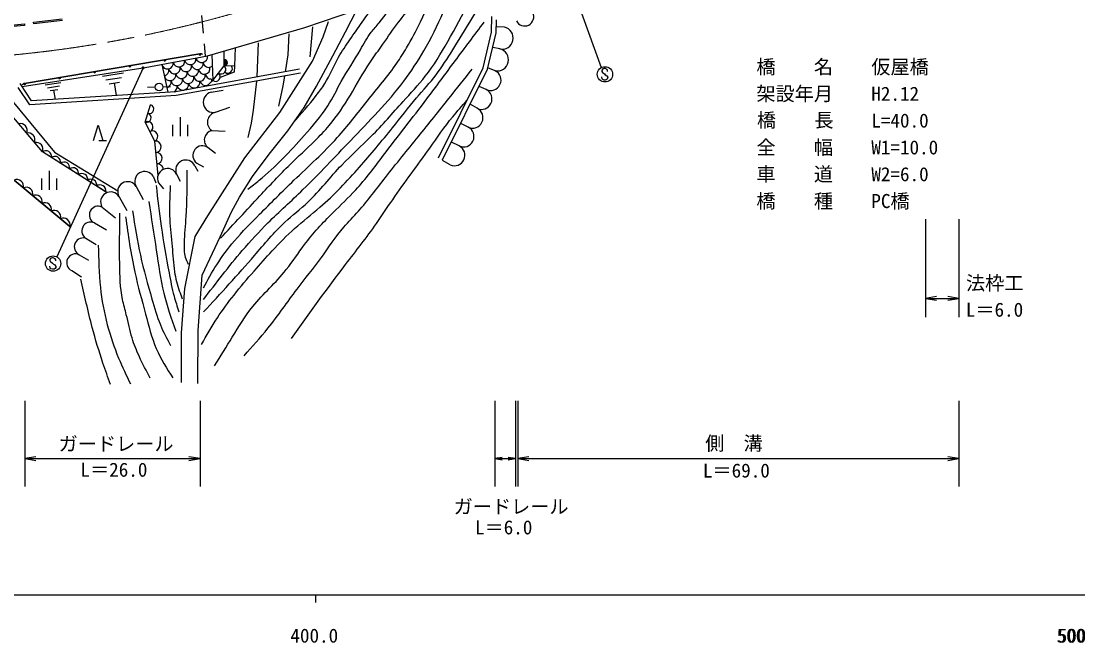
# Model space of a CAD drawing. Units: millimetres, scale not verified. Extents: x 40000 to 680000, y 20000 to 380000.
# Drawn here: x 429582 to 567506, y 198715 to 279833 of the extents above; entities that cross this region are included whole.
import ezdxf
from ezdxf.enums import TextEntityAlignment as Align

# ---------------------------------------------------------------- set-up
doc = ezdxf.new("R2010")
doc.units = ezdxf.units.MM
doc.header["$LTSCALE"] = 1000
doc.linetypes.add('CHAIN', pattern=[18.5, 12, -1.5, 3.5, -1.5])
for name, color, linetype, lineweight in [('M-BGD', 7, 'Continuous', 25), ('M-BMK', 2, 'CHAIN', 13), ('M-STR-STR1', 1, 'Continuous', 25), ('M-STR-STR3', 7, 'Continuous', 25), ('M-TTL-BAND', 7, 'Continuous', 25)]:
    doc.layers.add(name, color=color, linetype=linetype, lineweight=lineweight)
doc.styles.add('ＭＳ ゴシック', font='')
doc.styles.get('ＭＳ ゴシック').set_extended_font_data('MS Gothic')

# ---------------------------------------------------------------- blocks, each defined once
blk = doc.blocks.new('filled_dot')
at = {"color": 0, "linetype": 'Continuous', "lineweight": -2, "const_width": 1.25}
blk.add_lwpolyline([(-0.625, 0, 1), (0.625, 0, 1)], format="xyb", close=True, dxfattribs=at)
blk = doc.blocks.new('open_arrow')
at = {"color": 0, "linetype": 'Continuous', "lineweight": -2}
blk.add_lwpolyline([(7.5, 1.25), (0, 0), (7.5, -1.25)], dxfattribs=at)

msp = doc.modelspace()

# ---------------------------------------------------------------- linework, layer by layer
at = {"layer": 'M-BGD'}
for p, q in [((498599, 292173), (505298, 273766)), ((466614, 279001), (478884, 283186)), ((431209, 279692), (434955, 280114)), ((453380, 278273), (453179, 280554)), ((471915, 278434), (473394, 281322)), ((490992, 278376), (491023, 280459)), ((491591, 278301), (491616, 279996)), ((425776, 279086), (430023, 279481)), ((430041, 279282), (425795, 278887)), ((430023, 279481), (430041, 279282)), ((431232, 279494), (431209, 279692)), ((434977, 279916), (431232, 279494)), ((453894, 275323), (466614, 279001)), ((467595, 279095), (467245, 275185)), ((469012, 277776), (469683, 279803)), ((492649, 279043), (491602, 279081)), ((464521, 278178), (464386, 275455)), ((467630, 274631), (469012, 277776)), ((470245, 275285), (471915, 278434)), ((489892, 273762), (490992, 278376)), ((490460, 273556), (491591, 278301)), ((453645, 275275), (453503, 276878)), ((456062, 274020), (456081, 275955)), ((457530, 276374), (457441, 273968)), ((460503, 277019), (460329, 272546)), ((492046, 276203), (491138, 276401)), ((452910, 275563), (430031, 271714)), ((430031, 271714), (452910, 275563)), ((445776, 273782), (453894, 275323)), ((454460, 275486), (454604, 272094)), ((463365, 267919), (467630, 274631)), ((464386, 275455), (464030, 273211)), ((468136, 271328), (470245, 275285)), ((429729, 271299), (445776, 273782)), ((445496, 273738), (434241, 249070)), ((447946, 274194), (448727, 270565)), ((465935, 273554), (449753, 270631)), ((454604, 272094), (456062, 274020)), ((457389, 273161), (455561, 272460)), ((457441, 273968), (456062, 274020)), ((457441, 273968), (457389, 273161)), ((484056, 261999), (489892, 273762)), ((484594, 261732), (490460, 273556)), ((491443, 273364), (490507, 273754)), ((505504, 273590), (505380, 273406)), ((505380, 273406), (505382, 273274)), ((505382, 273274), (505446, 273145)), ((505446, 273145), (505701, 272963)), ((505696, 273656), (505504, 273590)), ((505817, 273653), (505696, 273656)), ((506067, 273535), (505817, 273653)), ((506130, 273403), (506067, 273535)), ((506130, 273274), (506130, 273403)), ((430955, 269418), (429458, 271716)), ((432718, 271507), (434768, 271827)), ((440208, 272667), (442958, 273087)), ((440638, 272167), (442698, 272487)), ((441068, 271667), (442438, 271887)), ((442008, 270127), (441758, 271777)), ((466024, 273062), (449814, 270134)), ((454604, 272094), (453772, 271357)), ((460298, 272023), (459856, 268229)), ((463944, 272673), (463739, 271383)), ((505382, 272426), (505380, 272547)), ((505422, 272324), (505382, 272426)), ((505506, 272213), (505422, 272324)), ((505693, 272152), (505506, 272213)), ((505827, 272152), (505693, 272152)), ((505701, 272963), (505830, 272832)), ((505928, 272181), (505827, 272152)), ((505830, 272832), (506009, 272716)), ((506070, 272274), (505928, 272181)), ((506009, 272716), (506136, 272516)), ((506130, 272405), (506070, 272274)), ((506136, 272516), (506130, 272405)), ((427133, 270969), (433948, 262719)), ((430696, 268900), (429206, 271187)), ((449753, 270631), (430955, 269418)), ((433038, 271137), (434578, 271377)), ((433358, 270767), (434378, 270927)), ((434058, 269617), (433868, 270847)), ((447088, 271217), (446088, 271187)), ((448088, 271257), (449088, 271287)), ((454402, 270547), (455957, 270844)), ((463739, 271383), (463173, 268741)), ((466521, 268576), (468136, 271328)), ((490267, 270911), (489346, 271312)), ((449814, 270134), (430696, 268900)), ((489091, 268459), (488196, 268994)), ((432354, 262767), (427188, 268899)), ((432354, 262767), (427188, 268899)), ((445784, 266665), (446483, 268934)), ((454948, 267945), (456816, 268606)), ((458785, 261997), (463365, 267919)), ((459856, 268229), (459587, 266503)), ((464371, 265537), (466521, 268576)), ((439033, 264239), (439633, 266239)), ((439633, 266239), (440233, 264239)), ((447041, 264186), (445784, 266665)), ((449322, 266314), (449322, 264814)), ((450322, 267314), (450322, 264814)), ((451322, 264814), (451322, 266314)), ((459587, 266503), (459182, 264642)), ((487915, 266006), (486958, 266498)), ((454457, 265555), (456218, 265456)), ((461975, 262470), (464371, 265537)), ((439733, 264239), (440733, 264239)), ((447452, 259708), (447041, 264186)), ((486739, 263554), (485739, 264040)), ((440611, 257553), (432354, 262767)), ((440766, 257455), (432354, 262767)), ((433948, 262719), (442187, 257708)), ((453998, 263325), (454942, 262619)), ((459785, 259553), (461975, 262470)), ((452246, 260956), (452626, 260251)), ((452501, 261307), (453381, 260823)), ((453969, 254416), (458785, 261997)), ((485563, 261101), (484563, 261671)), ((432241, 259315), (432241, 257815)), ((433241, 260315), (433241, 257815)), ((434241, 257815), (434241, 259315)), ((446826, 259590), (447160, 258741)), ((449877, 259850), (450335, 258949)), ((458073, 256884), (459785, 259553)), ((428662, 259078), (435936, 253052)), ((435936, 253052), (428662, 259078)), ((444596, 258253), (445520, 256555)), ((447509, 258744), (448149, 257960)), ((442366, 256917), (443360, 255123)), ((457019, 254940), (458073, 256884)), ((440137, 255581), (441902, 254160)), ((452310, 251731), (453969, 254416)), ((455540, 251708), (457019, 254940)), ((439147, 253505), (440705, 252598)), ((438158, 251430), (439377, 250698)), ((450968, 244940), (452310, 251731)), ((453213, 246670), (455540, 251708)), ((433466, 248896), (433342, 248712)), ((433342, 248712), (433345, 248580)), ((433345, 248580), (433408, 248451)), ((433408, 248451), (433664, 248270)), ((433658, 248962), (433466, 248896)), ((433779, 248960), (433658, 248962)), ((433664, 248270), (433793, 248138)), ((434030, 248841), (433779, 248960)), ((434093, 248709), (434030, 248841)), ((434093, 248580), (434093, 248709)), ((437169, 249354), (438362, 248642)), ((433345, 247732), (433342, 247853)), ((433384, 247630), (433345, 247732)), ((433469, 247519), (433384, 247630)), ((433656, 247458), (433469, 247519)), ((433790, 247458), (433656, 247458)), ((433890, 247487), (433790, 247458)), ((433793, 248138), (433972, 248022)), ((434032, 247580), (433890, 247487)), ((433972, 248022), (434098, 247822)), ((434093, 247711), (434032, 247580)), ((434098, 247822), (434093, 247711)), ((436180, 247278), (437477, 246482)), ((452693, 239482), (453213, 246670)), ((450494, 239176), (450968, 244940)), ((450494, 232700), (450494, 239176)), ((452624, 232554), (452693, 239482))]:
    msp.add_line(p, q, dxfattribs=at)
for centre, radius in [((505787, 272893), 1000), ((447584, 271236), 500), ((433750, 248199), 1000)]:
    msp.add_circle(centre, radius, dxfattribs=at)
for centre, radius, start, end in [((495290, 280399), 1199, 206.56505, 26.56505), ((492348, 277623), 1451, 258.00917, 78.00917), ((491744, 274783), 1451, 258.00917, 78.00917), ((448690, 274335), 757, 190.74771, 10.74771), ((448334, 274793), 150, 189.55079, 9.55079), ((450177, 274617), 757, 190.74771, 10.74771), ((451664, 274899), 757, 190.74771, 10.74771), ((453150, 275181), 757, 190.74771, 10.74771), ((452910, 275563), 150, 189.55079, 9.55079), ((452992, 275070), 500, 54.55079, 99.55079), ((456098, 274417), 400, 269.69582, 89.69582), ((456098, 274417), 400, 269.69582, 89.69582), ((456098, 274417), 350, 269.69582, 89.69582), ((456098, 274417), 300, 269.69582, 89.69582), ((456098, 274417), 250, 269.69582, 89.69582), ((456098, 274417), 200, 269.69582, 89.69582), ((456098, 274417), 150, 269.69582, 89.69582), ((456098, 274417), 100, 269.69582, 89.69582), ((439182, 273253), 150, 189.55079, 9.55079), ((443758, 274023), 150, 189.55079, 9.55079), ((448111, 273437), 757, 281.97388, 10.74771), ((449608, 273712), 757, 190.74771, 10.74771), ((450505, 273101), 757, 190.74771, 10.74771), ((451095, 273994), 757, 190.74771, 10.74771), ((451991, 273383), 757, 190.74771, 10.74771), ((452582, 274276), 757, 190.74771, 10.74771), ((453478, 273665), 757, 190.74771, 10.74771), ((454068, 274558), 757, 190.74771, 307.08754), ((455697, 273538), 604, 232.88314, 52.88314), ((456098, 274417), 50, 269.69582, 89.69582), ((456556, 273640), 604, 232.88314, 34.53463), ((490855, 272137), 1360, 244.3819, 64.3819), ((430114, 271220), 500, 99.55079, 144.55079), ((430031, 271714), 150, 189.55079, 9.55079), ((434607, 272483), 150, 189.55079, 9.55079), ((449018, 272818), 757, 190.74771, 10.74771), ((448403, 271884), 757, 285.09142, 10.74771), ((449890, 272166), 757, 190.74771, 10.74771), ((451377, 272449), 757, 190.74771, 10.74771), ((452175, 271870), 757, 193.4312, 8.07756), ((452864, 272731), 757, 190.74771, 10.74771), ((453700, 272173), 757, 194.71203, 277.86311), ((454388, 273034), 757, 190.74771, 285.8605), ((453700, 272173), 757, 339.32552, 8.07756), ((454968, 272575), 604, 232.88314, 52.88314), ((449201, 271306), 757, 294.2617, 8.07756), ((450688, 271588), 757, 193.4312, 8.07756), ((454675, 269246), 1330, 101.85978, 281.85978), ((489679, 269685), 1360, 244.3819, 64.3819), ((445959, 267232), 594, 252.89727, 72.89727), ((446308, 268367), 594, 252.89727, 72.89727), ((455221, 266643), 1330, 101.85978, 234.90028), ((488503, 267232), 1360, 244.3819, 64.3819), ((429471, 265580), 893, 336.22078, 104.00882), ((446099, 266045), 695, 296.88693, 116.88693), ((430504, 264354), 893, 336.22078, 104.00882), ((446727, 264806), 695, 296.88693, 116.88693), ((454746, 264333), 1256, 103.33309, 233.42697), ((487327, 264780), 1360, 244.3819, 64.3819), ((431537, 263127), 893, 336.22078, 104.00882), ((447110, 263440), 749, 275.24241, 95.24241), ((453250, 262316), 1256, 53.42697, 233.42697), ((486151, 262327), 1360, 244.3819, 64.3819), ((432818, 262195), 736, 346.45617, 128.99255), ((433997, 261450), 736, 346.45617, 128.99255), ((447247, 261947), 749, 275.24241, 95.24241), ((435177, 260705), 736, 346.45617, 128.99255), ((436356, 259960), 736, 346.45617, 128.99255), ((447384, 260454), 749, 1.80762, 95.24241), ((451061, 260403), 1307, 25.03413, 205.03413), ((437536, 259215), 736, 346.45617, 128.99255), ((445711, 258921), 1300, 30.93096, 210.93096), ((448693, 259297), 1307, 25.03413, 205.03413), ((429032, 258291), 870, 345.50789, 115.20377), ((430245, 257287), 870, 345.50789, 115.20377), ((438715, 258470), 736, 346.45617, 128.99255), ((439895, 257725), 736, 346.45617, 128.99255), ((443481, 257585), 1300, 30.93096, 210.93096), ((431457, 256283), 870, 345.50789, 115.20377), ((441251, 256249), 1300, 30.93096, 210.93096), ((432669, 255278), 870, 345.50789, 115.20377), ((439642, 254543), 1150, 64.52271, 244.52271), ((433881, 254274), 870, 345.50789, 115.20377), ((435094, 253269), 870, 345.50789, 115.20377), ((438653, 252468), 1150, 64.52271, 244.52271), ((437664, 250392), 1150, 64.52271, 244.52271), ((436675, 248316), 1150, 64.52271, 244.52271)]:
    msp.add_arc(centre, radius, start, end, dxfattribs=at)
for points, knots in [([(453115, 237633), (453785, 238809), (454454, 239985), (455195, 241116), (455869, 242145), (456602, 243136), (457366, 244101), (458211, 245166), (459095, 246199), (459990, 247222), (460763, 248106), (461544, 248982), (462342, 249845), (463283, 250864), (464247, 251864), (465282, 252785), (466352, 253738), (467499, 254607), (468583, 255544), (470438, 257147), (472114, 258951), (473740, 260791), (475215, 262462), (476650, 264162), (478037, 265902), (479086, 267218), (480108, 268557), (481203, 269837), (482052, 270830), (482944, 271788), (483736, 272822), (484527, 273857), (485217, 274969), (485907, 276079), (487398, 278480), (488887, 280873), (490294, 283316), (491334, 285122), (492330, 286955), (493325, 288789)], [0, 0, 0, 0, 1, 1, 1, 2, 2, 2, 3, 3, 3, 4, 4, 4, 5, 5, 5, 6, 6, 6, 7, 7, 7, 8, 8, 8, 9, 9, 9, 10, 10, 10, 11, 11, 11, 12, 12, 12, 13, 13, 13, 13]), ([(453386, 241885), (455628, 244315), (457870, 246746), (460035, 249257), (461319, 250747), (462577, 252266), (464015, 253599), (464986, 254499), (466039, 255314), (467000, 256223), (468588, 257723), (469926, 259476), (471433, 261062), (472667, 262362), (474014, 263549), (475278, 264817), (476723, 266267), (478059, 267821), (479439, 269340), (480425, 270424), (481434, 271490), (482334, 272642), (483439, 274056), (484380, 275599), (485274, 277165), (487254, 280634), (489000, 284214), (490747, 287794)], [0, 0, 0, 0, 1, 1, 1, 2, 2, 2, 3, 3, 3, 4, 4, 4, 5, 5, 5, 6, 6, 6, 7, 7, 7, 8, 8, 8, 9, 9, 9, 9]), ([(453386, 243513), (455035, 245671), (456684, 247830), (458452, 249890), (459522, 251138), (460635, 252349), (461799, 253509), (463287, 254992), (464857, 256391), (466367, 257851), (468498, 259910), (470511, 262090), (472564, 264229), (473775, 265491), (475000, 266739), (476182, 268028), (477354, 269306), (478484, 270624), (479529, 272008), (480480, 273267), (481362, 274582), (482153, 275943), (484053, 279213), (485432, 282757), (486811, 286301)], [0, 0, 0, 0, 1, 1, 1, 2, 2, 2, 3, 3, 3, 4, 4, 4, 5, 5, 5, 6, 6, 6, 7, 7, 7, 8, 8, 8, 8]), ([(453386, 245051), (453938, 246059), (454489, 247067), (455105, 248036), (455798, 249128), (456573, 250171), (457411, 251157), (458448, 252376), (459583, 253507), (460713, 254640), (462197, 256127), (463674, 257618), (465191, 259072), (467102, 260903), (469078, 262675), (470845, 264636), (472227, 266169), (473481, 267818), (474780, 269430), (476090, 271055), (477446, 272644), (478625, 274360), (479070, 275008), (479489, 275674), (479891, 276350), (480546, 277453), (481153, 278585), (481700, 279743), (482530, 281496), (483223, 283311), (483917, 285125)], [0, 0, 0, 0, 1, 1, 1, 2, 2, 2, 3, 3, 3, 4, 4, 4, 5, 5, 5, 6, 6, 6, 7, 7, 7, 8, 8, 8, 9, 9, 9, 10, 10, 10, 10]), ([(455621, 251533), (457330, 253360), (459039, 255186), (460742, 257020), (462035, 258412), (463324, 259808), (464682, 261133), (465744, 262171), (466848, 263165), (467907, 264209), (468559, 264850), (469193, 265511), (469782, 266209), (470824, 267443), (471724, 268796), (472558, 270184), (473403, 271592), (474181, 273036), (475088, 274399), (475549, 275091), (476044, 275762), (476524, 276442), (477214, 277418), (477876, 278412), (478595, 279369), (479241, 280228), (479932, 281058), (480500, 281965), (480958, 282695), (481337, 283476), (481715, 284256)], [0, 0, 0, 0, 1, 1, 1, 2, 2, 2, 3, 3, 3, 4, 4, 4, 5, 5, 5, 6, 6, 6, 7, 7, 7, 8, 8, 8, 9, 9, 9, 10, 10, 10, 10]), ([(459176, 257916), (459675, 258299), (460174, 258682), (460660, 259079), (462789, 260819), (464672, 262836), (466517, 264896), (467627, 266135), (468724, 267391), (469606, 268787), (470250, 269806), (470779, 270901), (471371, 271956), (472157, 273358), (473054, 274690), (473858, 276087), (474305, 276865), (474724, 277662), (475262, 278374), (475587, 278804), (475956, 279203), (476305, 279617), (477163, 280638), (477897, 281752), (478631, 282867)], [0, 0, 0, 0, 1, 1, 1, 2, 2, 2, 3, 3, 3, 4, 4, 4, 5, 5, 5, 6, 6, 6, 7, 7, 7, 8, 8, 8, 8]), ([(465126, 266605), (466139, 267758), (467151, 268911), (468095, 270123), (468488, 270627), (468869, 271142), (469204, 271684), (469884, 272784), (470374, 273997), (471010, 275125), (471456, 275916), (471974, 276665), (472494, 277411), (473559, 278941), (474631, 280463), (475703, 281984)], [0, 0, 0, 0, 1, 1, 1, 2, 2, 2, 3, 3, 3, 4, 4, 4, 5, 5, 5, 5]), ([(454837, 234866), (455605, 236113), (456374, 237359), (457143, 238611), (457981, 239975), (458819, 241347), (459820, 242588), (461178, 244274), (462834, 245722), (464190, 247411), (465031, 248459), (465757, 249601), (466565, 250677), (467681, 252163), (468953, 253526), (470277, 254834), (471274, 255820), (472300, 256775), (473246, 257803), (474555, 259225), (475711, 260786), (476883, 262331), (478753, 264796), (480661, 267219), (482525, 269680), (483773, 271329), (485000, 272994), (486236, 274653), (487492, 276340), (488757, 278021), (490022, 279701)], [0, 0, 0, 0, 1, 1, 1, 2, 2, 2, 3, 3, 3, 4, 4, 4, 5, 5, 5, 6, 6, 6, 7, 7, 7, 8, 8, 8, 9, 9, 9, 10, 10, 10, 10]), ([(458678, 236186), (459744, 237356), (460809, 238527), (461799, 239759), (463127, 241412), (464319, 243176), (465598, 244870), (466642, 246251), (467744, 247586), (468764, 248986), (469737, 250320), (470636, 251712), (471704, 252966), (472313, 253680), (472976, 254349), (473604, 255047), (474860, 256441), (475979, 257952), (477132, 259434), (478536, 261238), (479990, 262998), (481429, 264771), (482781, 266437), (484119, 268114), (485455, 269792), (486450, 271043), (487445, 272294), (488440, 273546)], [0, 0, 0, 0, 1, 1, 1, 2, 2, 2, 3, 3, 3, 4, 4, 4, 5, 5, 5, 6, 6, 6, 7, 7, 7, 8, 8, 8, 9, 9, 9, 9]), ([(464875, 238447), (467192, 241684), (469509, 244921), (471931, 248081), (473286, 249851), (474675, 251596), (475956, 253418), (476680, 254448), (477370, 255502), (478082, 256539), (479647, 258819), (481321, 261020), (482922, 263279), (483896, 264653), (484843, 266048), (485907, 267350), (486502, 268077), (487133, 268775), (487764, 269474)], [0, 0, 0, 0, 1, 1, 1, 2, 2, 2, 3, 3, 3, 4, 4, 4, 5, 5, 5, 6, 6, 6, 6]), ([(451229, 260405), (451215, 258379), (451200, 256354), (451073, 254348), (451001, 253198), (450891, 252054), (450855, 250882), (450835, 250258), (450837, 249626), (451011, 249040), (451103, 248730), (451244, 248432), (451386, 248135)], [0, 0, 0, 0, 1, 1, 1, 2, 2, 2, 3, 3, 3, 4, 4, 4, 4]), ([(447202, 258375), (447403, 256603), (447603, 254831), (447858, 253068), (448150, 251041), (448513, 249026), (448888, 247011), (449079, 245984), (449272, 244957), (449544, 243951), (449728, 243268), (449948, 242595), (450168, 241922)], [0, 0, 0, 0, 1, 1, 1, 2, 2, 2, 3, 3, 3, 4, 4, 4, 4]), ([(449044, 258406), (448974, 256916), (448904, 255426), (448982, 253942), (449043, 252775), (449195, 251613), (449294, 250445), (449387, 249339), (449431, 248229), (449606, 247136), (449741, 246288), (449955, 245451), (450230, 244638), (450348, 244292), (450476, 243950), (450605, 243608)], [0, 0, 0, 0, 1, 1, 1, 2, 2, 2, 3, 3, 3, 4, 4, 4, 5, 5, 5, 5]), ([(446239, 256288), (446575, 254173), (446910, 252057), (447223, 249933), (447499, 248056), (447757, 246172), (448206, 244335), (448617, 242657), (449187, 241019), (449757, 239380)], [0, 0, 0, 0, 1, 1, 1, 2, 2, 2, 3, 3, 3, 3]), ([(446433, 233262), (445943, 234177), (445452, 235092), (445017, 236036), (444648, 236834), (444318, 237653), (444063, 238493), (443760, 239489), (443563, 240515), (443311, 241527), (443146, 242193), (442957, 242852), (442820, 243522), (442508, 245042), (442463, 246612), (442444, 248175), (442418, 250390), (442446, 252592), (442473, 254793)], [0, 0, 0, 0, 1, 1, 1, 2, 2, 2, 3, 3, 3, 4, 4, 4, 5, 5, 5, 6, 6, 6, 6]), ([(443213, 254321), (443553, 251885), (443894, 249450), (444424, 247059), (444828, 245233), (445344, 243433), (445823, 241612), (446225, 240086), (446602, 238545), (447223, 237111), (447800, 235776), (448590, 234533), (449379, 233290)], [0, 0, 0, 0, 1, 1, 1, 2, 2, 2, 3, 3, 3, 4, 4, 4, 4]), ([(444121, 255078), (444421, 253139), (444720, 251201), (445142, 249290), (445566, 247370), (446114, 245478), (446655, 243579), (446980, 242441), (447302, 241300), (447752, 240212), (448133, 239292), (448604, 238409), (449076, 237527)], [0, 0, 0, 0, 1, 1, 1, 2, 2, 2, 3, 3, 3, 4, 4, 4, 4]), ([(439657, 250614), (439692, 248769), (439726, 246924), (439922, 245092), (440099, 243447), (440406, 241814), (440830, 240212), (441223, 238730), (441716, 237275), (442305, 235862), (442781, 234722), (443318, 233609), (443856, 232496)], [0, 0, 0, 0, 1, 1, 1, 2, 2, 2, 3, 3, 3, 4, 4, 4, 4]), ([(441246, 232420), (440912, 233351), (440578, 234282), (440263, 235219), (439746, 236754), (439278, 238306), (438863, 239872), (438309, 241962), (437848, 244075), (437388, 246189)], [0, 0, 0, 0, 1, 1, 1, 2, 2, 2, 3, 3, 3, 3])]:
    msp.add_open_spline(points, degree=3, knots=knots, dxfattribs=at)
at = {"layer": 'M-BMK'}
msp.add_arc((413379, 434705), 160000, 275.05935, 288.02031, dxfattribs=at)
at = {"layer": 'M-STR-STR3'}
for p, q in [((547615, 254017), (547615, 241229)), ((551982, 254017), (551982, 241229)), ((547615, 243652), (551982, 243652)), ((430059, 230292), (430059, 219104)), ((452939, 230292), (452939, 219104)), ((491388, 230292), (491388, 219104)), ((494110, 230292), (494110, 219104)), ((494399, 230292), (494399, 219104)), ((551982, 230292), (551982, 219104)), ((430059, 222752), (452939, 222752)), ((491388, 222752), (494110, 222752)), ((494399, 222752), (551982, 222752))]:
    msp.add_line(p, q, dxfattribs=at)
at = {"layer": 'M-TTL-BAND'}
for p, q in [((40000, 205000), (579000, 205000)), ((468000, 205000), (468000, 204000))]:
    msp.add_line(p, q, dxfattribs=at)

# ---------------------------------------------------------------- block references
at = {"layer": 'M-BGD', "xscale": 160, "yscale": 160, "rotation": 245.5}
msp.add_blockref('filled_dot', (445496, 273738), dxfattribs=at)
at = {"layer": 'M-STR-STR3'}
for p, xscale, yscale in [((547615, 243652), 193, 193), ((430059, 222752), 193, 193), ((491388, 222752), 129, 129), ((494399, 222752), 193, 193)]:
    msp.add_blockref('open_arrow', p, dxfattribs=dict(at, xscale=xscale, yscale=yscale))
at = {"layer": 'M-STR-STR3', "rotation": 180}
for p, xscale, yscale in [((551982, 243652), 193, 193), ((452939, 222752), 193, 193), ((494110, 222752), 129, 129), ((551982, 222752), 193, 193)]:
    msp.add_blockref('open_arrow', p, dxfattribs=dict(at, xscale=xscale, yscale=yscale))

# ---------------------------------------------------------------- texts
at = {"layer": 'M-STR-STR1', "style": 'ＭＳ ゴシック'}
for s, p in [('橋\u3000\u3000名', (525549, 272396)), ('仮屋橋', (540549, 272396)), ('架設年月', (525549, 268896)), ('H2.12', (540549, 268896)), ('橋\u3000  長', (525617, 265448)), ('L=40.0', (540549, 265396)), ('全\u3000\u3000幅', (525549, 261896)), ('W1=10.0', (540549, 261896)), ('車\u3000\u3000道', (525549, 258396)), ('W2=6.0', (540549, 258396)), ('橋\u3000\u3000種', (525549, 254896)), ('PC橋', (540549, 254896))]:
    msp.add_text(s, height=1833, dxfattribs=at).set_placement(p, align=Align.BOTTOM_LEFT)
at = {"layer": 'M-STR-STR3', "style": 'ＭＳ ゴシック'}
for s, p in [('法枠工', (552902, 244196)), ('L＝6.0', (552884, 240722)), ('ガードレール', (434473, 223219)), ('側\u3000溝', (518870, 223288)), ('L＝26.0', (437329, 219841)), ('L＝69.0', (518569, 219733)), ('ガードレール', (486030, 215027)), ('L＝6.0', (488820, 212322))]:
    msp.add_text(s, height=1833, dxfattribs=at).set_placement(p, align=Align.BOTTOM_LEFT)
at = {"layer": 'M-TTL-BAND', "style": 'ＭＳ ゴシック'}
for s, p in [('400.0', (467844, 198195)), ('500.0', (567844, 198195)), ('500.0', (568000, 198195))]:
    msp.add_text(s, height=1833, dxfattribs=at).set_placement(p, align=Align.BOTTOM_CENTER)

doc.saveas('drawing.dxf')
